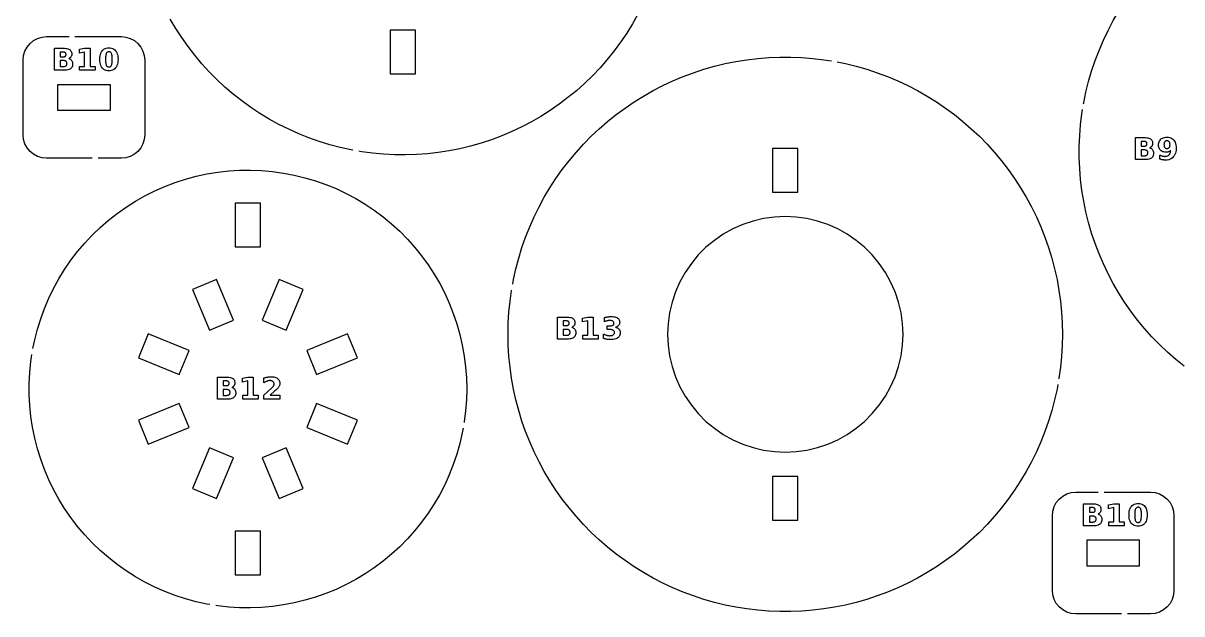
# Model space of a CAD drawing. Header units: millimetres. Extents: x 8 to 295, y 9 to 290.
# Drawn here: x 8.3 to 135.5, y 139.3 to 204.1 of the extents above; entities that cross this region are included whole.
import ezdxf

# ---------------------------------------------------------------- set-up
doc = ezdxf.new("R2010")
doc.units = ezdxf.units.MM
doc.layers.add('CUT', color=1, linetype='CONTINUOUS')
doc.layers.add('ENGRAVE', color=5, linetype='CONTINUOUS')

msp = doc.modelspace()

# ---------------------------------------------------------------- linework, layer by layer
at = {"layer": 'CUT', "color": 1}
for points in [[(124.7483, 195.3096), (124.762, 195.3934), (125.0046, 196.5739), (125.2948, 197.7435), (125.6322, 198.9004), (126.0162, 200.0428), (126.4462, 201.1686), (126.9215, 202.276), (127.4412, 203.3633), (128.0046, 204.4286), (128.6107, 205.4703), (129.2585, 206.4865), (129.9469, 207.4756), (130.6749, 208.436), (131.4412, 209.3661), (132.2445, 210.2644), (133.0836, 211.1294), (133.9571, 211.9597), (134.8635, 212.7539), (135.8013, 213.5108)], [(75.8219, 205.1339), (75.2309, 204.0855), (74.5973, 203.0622), (73.9222, 202.0658), (73.2068, 201.098), (72.4523, 200.1603), (71.6599, 199.2544), (70.831, 198.3818), (69.9669, 197.544), (69.0692, 196.7423), (68.1394, 195.9782), (67.1789, 195.2529), (66.1895, 194.5676), (65.1728, 193.9236), (64.1305, 193.3218), (63.0643, 192.7633), (61.9762, 192.2491), (60.8678, 191.7799), (59.7411, 191.3567), (58.598, 190.9801), (57.4404, 190.6507), (56.2702, 190.3692), (55.0895, 190.1359), (53.9002, 189.9513), (52.7043, 189.8156), (51.5039, 189.7292), (50.3009, 189.6922), (49.0974, 189.7045), (47.8954, 189.7663), (46.697, 189.8773), (45.5042, 190.0375), (45.1763, 190.0953)], [(44.5362, 190.2082), (44.3189, 190.2465), (43.1432, 190.5039), (41.9791, 190.8095), (40.8285, 191.1625), (39.6934, 191.5625), (38.5756, 192.0088), (37.4771, 192.5006), (36.3997, 193.0371), (35.3453, 193.6173), (34.3156, 194.2404), (33.3123, 194.9052), (32.3371, 195.6106), (31.3918, 196.3555), (30.4778, 197.1385), (29.5967, 197.9584), (28.7501, 198.8138), (27.9393, 199.7033), (27.1656, 200.6252), (26.4305, 201.5782), (25.7351, 202.5605), (25.0807, 203.5706), (24.4682, 204.6067)], [(15.909, 189.325), (10.8963, 189.325), (10.3976, 189.3741), (9.9145, 189.5207), (9.4692, 189.7587), (9.0789, 190.0789), (8.7587, 190.4692), (8.5207, 190.9145), (8.3741, 191.3976), (8.325, 191.8963), (8.325, 200.1037), (8.3741, 200.6024), (8.5207, 201.0855), (8.7587, 201.5308), (9.0789, 201.9211), (9.4692, 202.2413), (9.9145, 202.4793), (10.3976, 202.6259), (10.8963, 202.675), (13.3633, 202.675)], [(14.0133, 202.675), (19.1037, 202.675), (19.6024, 202.6259), (20.0855, 202.4793), (20.5308, 202.2413), (20.9211, 201.9211), (21.2413, 201.5308), (21.4793, 201.0855), (21.6259, 200.6024), (21.675, 200.1037), (21.675, 191.8963), (21.6259, 191.3976), (21.4793, 190.9145), (21.2413, 190.4692), (20.9211, 190.0789), (20.5308, 189.7587), (20.0855, 189.5207), (19.6024, 189.3741), (19.1037, 189.325), (16.559, 189.325)], [(62.0742, 175.508), (62.1652, 176.0116), (62.4278, 177.193), (62.7372, 178.363), (63.0928, 179.5198), (63.4941, 180.6615), (63.9405, 181.7864), (64.4313, 182.8926), (64.9657, 183.9784), (65.5428, 185.0422), (66.1617, 186.0821), (66.8215, 187.0967), (67.5211, 188.0841), (68.2594, 189.043), (69.0353, 189.9718), (69.8475, 190.869), (70.6946, 191.7332), (71.5755, 192.5631), (72.4887, 193.3573), (73.4327, 194.1145), (74.4061, 194.8336), (75.4073, 195.5134), (76.4348, 196.1529), (77.4868, 196.7511), (78.5618, 197.3069), (79.6581, 197.8196), (80.7739, 198.2883), (81.9074, 198.7122), (83.0568, 199.0908), (84.2205, 199.4233), (85.3964, 199.7093), (86.5827, 199.9484), (87.7777, 200.1401), (88.9793, 200.2841), (90.1857, 200.3803), (91.3949, 200.4284), (92.6051, 200.4284), (93.8143, 200.3803), (95.0207, 200.2841), (96.2223, 200.1401), (97.0621, 200.0054)], [(97.7018, 199.891), (98.6036, 199.7093), (99.7795, 199.4233), (100.9432, 199.0908), (102.0926, 198.7122), (103.2261, 198.2883), (104.3419, 197.8196), (105.4382, 197.3069), (106.5132, 196.7511), (107.5652, 196.1529), (108.5927, 195.5134), (109.5939, 194.8336), (110.5673, 194.1145), (111.5113, 193.3573), (112.4245, 192.5631), (113.3054, 191.7332), (114.1525, 190.869), (114.9647, 189.9718), (115.7406, 189.043), (116.4789, 188.0841), (117.1785, 187.0967), (117.8383, 186.0821), (118.4572, 185.0422), (119.0343, 183.9784), (119.5687, 182.8926), (120.0595, 181.7864), (120.5059, 180.6615), (120.9072, 179.5198), (121.2628, 178.363), (121.5722, 177.193), (121.8348, 176.0116), (122.0502, 174.8207), (122.2181, 173.6222), (122.3382, 172.418), (122.4103, 171.21), (122.4344, 170), (122.4103, 168.79), (122.3382, 167.582), (122.2181, 166.3778), (122.0502, 165.1793), (122.0404, 165.1255)], [(135.8013, 166.4892), (134.8635, 167.2461), (133.9571, 168.0403), (133.0836, 168.8706), (132.2445, 169.7356), (131.4412, 170.6339), (130.6749, 171.564), (129.9469, 172.5244), (129.2585, 173.5135), (128.6107, 174.5297), (128.0046, 175.5714), (127.4412, 176.6367), (126.9215, 177.724), (126.4462, 178.8314), (126.0162, 179.9572), (125.6322, 181.0996), (125.2948, 182.2565), (125.0046, 183.4261), (124.762, 184.6066), (124.5675, 185.7959), (124.4213, 186.9921), (124.3237, 188.1933), (124.2748, 189.3974), (124.2748, 190.6026), (124.3237, 191.8067), (124.4213, 193.0079), (124.5675, 194.2041), (124.6434, 194.6681)], [(9.3932, 168.4375), (9.587, 169.3881), (9.8873, 170.5577), (10.2459, 171.7107), (10.6621, 172.8442), (11.1347, 173.9554), (11.6625, 175.0414), (12.2442, 176.0996), (12.8784, 177.1271), (13.5633, 178.1216), (14.2974, 179.0803), (15.0787, 180.001), (15.9053, 180.8812), (16.7751, 181.7188), (17.6859, 182.5116), (18.6353, 183.2577), (19.6211, 183.9551), (20.6406, 184.6021), (21.6913, 185.1971), (22.7706, 185.7385), (23.8758, 186.225), (25.004, 186.6554), (26.1524, 187.0285), (27.3181, 187.3435), (28.4982, 187.5995), (29.6896, 187.7959), (30.8894, 187.9321), (32.0945, 188.008), (33.3019, 188.0231), (34.5085, 187.9776), (35.7114, 187.8715), (36.9074, 187.7052), (38.0935, 187.4789), (39.2667, 187.1933), (40.4241, 186.8492), (41.5628, 186.4473), (42.6798, 185.9887), (43.7724, 185.4746), (44.8378, 184.9062), (45.8733, 184.285), (46.8762, 183.6126), (47.8441, 182.8906), (48.7745, 182.1209), (49.665, 181.3054), (50.5135, 180.4463), (51.3177, 179.5455), (52.0756, 178.6055), (52.7854, 177.6286), (53.4452, 176.6173), (54.0533, 175.5741), (54.6082, 174.5017), (55.1086, 173.4028), (55.5531, 172.2801), (55.9406, 171.1364), (56.2702, 169.9748), (56.541, 168.798), (56.7524, 167.6092), (56.9037, 166.4112), (56.9947, 165.2071), (57.025, 164), (56.9947, 162.7929), (56.9037, 161.5888), (56.7524, 160.3908), (56.7419, 160.3318)], [(121.9248, 164.4859), (121.8348, 163.9884), (121.5722, 162.807), (121.2628, 161.637), (120.9072, 160.4802), (120.5059, 159.3385), (120.0595, 158.2136), (119.5687, 157.1074), (119.0343, 156.0216), (118.4572, 154.9578), (117.8383, 153.9179), (117.1785, 152.9033), (116.4789, 151.9159), (115.7406, 150.957), (114.9647, 150.0282), (114.1525, 149.131), (113.3054, 148.2668), (112.4245, 147.4369), (111.5113, 146.6427), (110.5673, 145.8855), (109.5939, 145.1664), (108.5927, 144.4866), (107.5652, 143.8471), (106.5132, 143.2489), (105.4382, 142.6931), (104.3419, 142.1804), (103.2261, 141.7117), (102.0926, 141.2878), (100.9432, 140.9092), (99.7795, 140.5767), (98.6036, 140.2907), (97.4173, 140.0516), (96.2223, 139.8599), (95.0207, 139.7159), (93.8143, 139.6197), (92.6051, 139.5716), (91.3949, 139.5716), (90.1857, 139.6197), (88.9793, 139.7159), (87.7777, 139.8599), (86.5827, 140.0516), (85.3964, 140.2907), (84.2205, 140.5767), (83.0568, 140.9092), (81.9074, 141.2878), (80.7739, 141.7117), (79.6581, 142.1804), (78.5618, 142.6931), (77.4868, 143.2489), (76.4348, 143.8471), (75.4073, 144.4866), (74.4061, 145.1664), (73.4327, 145.8855), (72.4887, 146.6427), (71.5755, 147.4369), (70.6946, 148.2668), (69.8475, 149.131), (69.0353, 150.0282), (68.2594, 150.957), (67.5211, 151.9159), (66.8215, 152.9033), (66.1617, 153.9179), (65.5428, 154.9578), (64.9657, 156.0216), (64.4313, 157.1074), (63.9405, 158.2136), (63.4941, 159.3385), (63.0928, 160.4802), (62.7372, 161.637), (62.4278, 162.807), (62.1652, 163.9884), (61.9498, 165.1793), (61.7819, 166.3778), (61.6618, 167.582), (61.5897, 168.79), (61.5656, 170), (61.5897, 171.21), (61.6618, 172.418), (61.7819, 173.6222), (61.9498, 174.8207), (61.9585, 174.8684)], [(28.8238, 140.3468), (28.4982, 140.4005), (27.3181, 140.6565), (26.1524, 140.9715), (25.004, 141.3446), (23.8758, 141.775), (22.7706, 142.2615), (21.6913, 142.8029), (20.6406, 143.3979), (19.6211, 144.0449), (18.6353, 144.7423), (17.6859, 145.4884), (16.7751, 146.2812), (15.9053, 147.1188), (15.0787, 147.999), (14.2974, 148.9197), (13.5633, 149.8784), (12.8784, 150.8729), (12.2442, 151.9004), (11.6625, 152.9586), (11.1347, 154.0446), (10.6621, 155.1558), (10.2459, 156.2893), (9.8873, 157.4423), (9.587, 158.6119), (9.3458, 159.7951), (9.1644, 160.9889), (9.0432, 162.1903), (8.9826, 163.3962), (8.9826, 164.6038), (9.0432, 165.8097), (9.1644, 167.0111), (9.2838, 167.797)], [(56.6281, 159.6918), (56.541, 159.202), (56.2702, 158.0252), (55.9406, 156.8636), (55.5531, 155.7199), (55.1086, 154.5972), (54.6082, 153.4983), (54.0533, 152.4259), (53.4452, 151.3827), (52.7854, 150.3714), (52.0756, 149.3945), (51.3177, 148.4545), (50.5135, 147.5537), (49.665, 146.6946), (48.7745, 145.8791), (47.8441, 145.1094), (46.8762, 144.3874), (45.8733, 143.715), (44.8378, 143.0938), (43.7724, 142.5254), (42.6798, 142.0113), (41.5628, 141.5527), (40.4241, 141.1508), (39.2667, 140.8067), (38.0935, 140.5211), (36.9074, 140.2948), (35.7114, 140.1285), (34.5085, 140.0224), (33.3019, 139.9769), (32.0945, 139.992), (30.8894, 140.0679), (29.6896, 140.2041), (29.4652, 140.2411)], [(128.909, 139.325), (123.8963, 139.325), (123.3976, 139.3741), (122.9145, 139.5207), (122.4692, 139.7587), (122.0789, 140.0789), (121.7587, 140.4692), (121.5207, 140.9145), (121.3741, 141.3976), (121.325, 141.8963), (121.325, 150.1037), (121.3741, 150.6024), (121.5207, 151.0855), (121.7587, 151.5308), (122.0789, 151.9211), (122.4692, 152.2413), (122.9145, 152.4793), (123.3976, 152.6259), (123.8963, 152.675), (126.3633, 152.675)], [(127.0133, 152.675), (132.1037, 152.675), (132.6024, 152.6259), (133.0855, 152.4793), (133.5308, 152.2413), (133.9211, 151.9211), (134.2413, 151.5308), (134.4793, 151.0855), (134.6259, 150.6024), (134.675, 150.1037), (134.675, 141.8963), (134.6259, 141.3976), (134.4793, 140.9145), (134.2413, 140.4692), (133.9211, 140.0789), (133.5308, 139.7587), (133.0855, 139.5207), (132.6024, 139.3741), (132.1037, 139.325), (129.559, 139.325)]]:
    msp.add_lwpolyline(points, dxfattribs=at)
for points in [[(48.605, 202.9286), (48.605, 199.0357), (48.605, 198.605), (51.395, 198.605), (51.395, 199.0714), (51.395, 202.9643), (51.395, 203.395), (48.605, 203.395), (48.605, 202.9286)], [(17.895, 194.605), (17.895, 197.395), (12.105, 197.395), (12.105, 194.605), (17.895, 194.605)], [(90.605, 188.2143), (90.605, 186.1786), (90.605, 185.605), (93.395, 185.605), (93.395, 186.2143), (93.395, 188.3571), (93.395, 189.8214), (93.395, 190.395), (90.605, 190.395), (90.605, 189.7857), (90.605, 188.2143)], [(34.395, 184.395), (31.605, 184.395), (31.605, 184.1786), (31.605, 180.6429), (31.605, 179.7857), (31.605, 179.605), (34.395, 179.605), (34.395, 179.8214), (34.395, 180.7857), (34.395, 184.2143), (34.395, 184.395)], [(104.7048, 172.3749), (104.4315, 173.5371), (104.0521, 174.669), (103.5699, 175.7611), (102.989, 176.8041), (102.3143, 177.789), (101.5516, 178.7075), (100.7075, 179.5516), (99.789, 180.3143), (98.8041, 180.989), (97.7611, 181.5699), (96.669, 182.0521), (95.5371, 182.4315), (94.3749, 182.7048), (93.1926, 182.8698), (92, 182.9249), (90.8074, 182.8698), (89.6251, 182.7048), (88.4629, 182.4315), (87.331, 182.0521), (86.2389, 181.5699), (85.1959, 180.989), (84.211, 180.3143), (83.2925, 179.5516), (82.4484, 178.7075), (81.6857, 177.789), (81.011, 176.8041), (80.4301, 175.7611), (79.9479, 174.669), (79.5685, 173.5371), (79.2952, 172.3749), (79.1302, 171.1926), (79.0751, 170), (79.1302, 168.8074), (79.2952, 167.6251), (79.5685, 166.4629), (79.9479, 165.331), (80.4301, 164.2389), (81.011, 163.1959), (81.6857, 162.211), (82.4484, 161.2925), (83.2925, 160.4484), (84.211, 159.6857), (85.1959, 159.011), (86.2389, 158.4301), (87.331, 157.9479), (88.4629, 157.5685), (89.6251, 157.2952), (90.8074, 157.1302), (92, 157.0751), (93.1926, 157.1302), (94.3749, 157.2952), (95.5371, 157.5685), (96.669, 157.9479), (97.7611, 158.4301), (98.8041, 159.011), (99.789, 159.6857), (100.7075, 160.4484), (101.5516, 161.2925), (102.3143, 162.211), (102.989, 163.1959), (103.5699, 164.2389), (104.0521, 165.331), (104.4315, 166.4629), (104.7048, 167.6251), (104.8698, 168.8074), (104.9249, 170), (104.8698, 171.1926), (104.7048, 172.3749)], [(29.5617, 176.0245), (26.9286, 174.9339), (28.7846, 170.4531), (31.4177, 171.5437), (29.5617, 176.0245)], [(39.0714, 174.9339), (36.4383, 176.0245), (34.5823, 171.5437), (37.2154, 170.4531), (39.0714, 174.9339)], [(22.0661, 170.0714), (20.9755, 167.4383), (25.4563, 165.5823), (26.5469, 168.2154), (22.0661, 170.0714)], [(43.9339, 170.0714), (39.4531, 168.2154), (40.5437, 165.5823), (45.0245, 167.4383), (43.9339, 170.0714)], [(26.5469, 159.7846), (25.4563, 162.4177), (20.9755, 160.5617), (22.0661, 157.9286), (26.5469, 159.7846)], [(45.0245, 160.5617), (40.5437, 162.4177), (39.4531, 159.7846), (43.9339, 157.9286), (45.0245, 160.5617)], [(28.7846, 157.5469), (26.9286, 153.0661), (29.5617, 151.9755), (31.4177, 156.4563), (28.7846, 157.5469)], [(37.2154, 157.5469), (34.5823, 156.4563), (36.4383, 151.9755), (39.0714, 153.0661), (37.2154, 157.5469)], [(90.605, 153.7857), (90.605, 150.1786), (90.605, 149.605), (93.395, 149.605), (93.395, 150.2143), (93.395, 153.8214), (93.395, 154.395), (90.605, 154.395), (90.605, 153.7857)], [(34.395, 148.395), (31.605, 148.395), (31.605, 147.2143), (31.605, 143.7857), (31.605, 143.605), (34.395, 143.605), (34.395, 143.8214), (34.395, 147.3571), (34.395, 148.395)], [(130.895, 144.605), (130.895, 147.395), (125.105, 147.395), (125.105, 144.605), (130.895, 144.605)]]:
    msp.add_lwpolyline(points, close=True, dxfattribs=at)
at = {"layer": 'ENGRAVE', "color": 5}
for points in [[(13.5637, 200.1532), (13.6082, 200.1089), (13.6476, 200.059), (13.6814, 200.0044), (13.7091, 199.9458), (13.7306, 199.8832), (13.746, 199.8167), (13.7552, 199.7461), (13.7583, 199.6716), (13.7517, 199.5594), (13.7319, 199.4571), (13.6989, 199.3648), (13.6527, 199.2824), (13.5933, 199.21), (13.5207, 199.1475), (13.4346, 199.0948), (13.3348, 199.0517), (13.2212, 199.0181), (13.0939, 198.9942), (12.9528, 198.9798), (12.798, 198.975), (11.758, 198.975), (11.758, 201.405), (12.6987, 201.405), (12.8597, 201.4008), (13.0052, 201.388), (13.1351, 201.3668), (13.2496, 201.337), (13.3485, 201.2988), (13.432, 201.252), (13.5013, 201.1959), (13.5581, 201.1296), (13.6023, 201.053), (13.6338, 200.9663), (13.6527, 200.8693), (13.659, 200.7621), (13.6567, 200.7044), (13.6498, 200.6497), (13.6383, 200.5979), (13.6221, 200.5491), (13.6014, 200.5032), (13.576, 200.4602), (13.5463, 200.4205), (13.5124, 200.3843), (13.4743, 200.3517), (13.4321, 200.3227), (13.3857, 200.2973), (13.3351, 200.2755), (13.3999, 200.2532), (13.4595, 200.2254), (13.5142, 200.192), (13.5637, 200.1532)], [(15.07, 200.9786), (14.502, 200.8614), (14.502, 201.2878), (15.0668, 201.405), (15.6625, 201.405), (15.6625, 199.4079), (16.2159, 199.4079), (16.2159, 198.975), (14.5166, 198.975), (14.5166, 199.4079), (15.07, 199.4079), (15.07, 200.9786)], [(18.7096, 199.8157), (18.6734, 199.6527), (18.6228, 199.5051), (18.5577, 199.3727), (18.4781, 199.2558), (18.3852, 199.1556), (18.2802, 199.0736), (18.1632, 199.0098), (18.0339, 198.9642), (17.8926, 198.9369), (17.7392, 198.9278), (17.5852, 198.9369), (17.4435, 198.9642), (17.3139, 199.0098), (17.1966, 199.0736), (17.0915, 199.1556), (16.9986, 199.2558), (16.919, 199.3727), (16.8539, 199.5051), (16.8033, 199.6527), (16.7671, 199.8157), (16.7454, 199.9939), (16.7382, 200.1876), (16.7454, 200.3817), (16.7671, 200.5604), (16.8033, 200.7237), (16.8539, 200.8715), (16.919, 201.004), (16.9986, 201.121), (17.0915, 201.2212), (17.1966, 201.3032), (17.3139, 201.367), (17.4435, 201.4125), (17.5852, 201.4398), (17.7392, 201.449), (17.8926, 201.4398), (18.0339, 201.4125), (18.1632, 201.367), (18.2802, 201.3032), (18.3852, 201.2212), (18.4781, 201.121), (18.5577, 201.004), (18.6228, 200.8715), (18.6734, 200.7237), (18.7096, 200.5604), (18.7313, 200.3817), (18.7385, 200.1876), (18.7313, 199.9939), (18.7096, 199.8157)], [(18.1024, 200.4663), (18.0905, 200.5808), (18.0739, 200.6804), (18.0525, 200.7649), (18.0264, 200.8345), (17.9947, 200.8915), (17.9565, 200.9381), (17.9119, 200.9743), (17.8608, 201.0002), (17.8032, 201.0157), (17.7392, 201.0209), (17.6751, 201.0157), (17.6175, 201.0002), (17.5662, 200.9743), (17.5214, 200.9381), (17.483, 200.8915), (17.4511, 200.8345), (17.4247, 200.7649), (17.4032, 200.6804), (17.3864, 200.5808), (17.3744, 200.4663), (17.3672, 200.3369), (17.3648, 200.1924), (17.3672, 200.0465), (17.3744, 199.9156), (17.3864, 199.7998), (17.4032, 199.6991), (17.4247, 199.6135), (17.4511, 199.543), (17.483, 199.4853), (17.5214, 199.4381), (17.5662, 199.4014), (17.6175, 199.3752), (17.6751, 199.3595), (17.7392, 199.3542), (17.8027, 199.3595), (17.86, 199.3752), (17.9109, 199.4014), (17.9555, 199.4381), (17.9937, 199.4853), (18.0256, 199.543), (18.052, 199.6135), (18.0735, 199.6991), (18.0903, 199.7998), (18.1023, 199.9156), (18.1095, 200.0465), (18.1119, 200.1924), (18.1095, 200.3369), (18.1024, 200.4663)], [(12.8615, 200.4805), (12.8969, 200.4932), (12.9284, 200.5095), (12.9559, 200.5294), (12.9793, 200.5528), (12.9984, 200.5796), (13.0133, 200.6099), (13.0239, 200.6437), (13.0303, 200.6808), (13.0324, 200.7214), (13.0303, 200.7615), (13.0239, 200.7984), (13.0133, 200.8319), (12.9984, 200.8621), (12.9793, 200.889), (12.9559, 200.9127), (12.9284, 200.9328), (12.8969, 200.9493), (12.8615, 200.9621), (12.8221, 200.9713), (12.7787, 200.9767), (12.7313, 200.9786), (12.3846, 200.9786), (12.3846, 200.4643), (12.7313, 200.4643), (12.7787, 200.4661), (12.8221, 200.4715), (12.8615, 200.4805)], [(12.9626, 199.4369), (13.0021, 199.4568), (13.0365, 199.4812), (13.0656, 199.51), (13.0894, 199.5434), (13.1079, 199.5813), (13.1211, 199.6237), (13.129, 199.6706), (13.1317, 199.7221), (13.1291, 199.7725), (13.1212, 199.8186), (13.1081, 199.8602), (13.0897, 199.8975), (13.0661, 199.9304), (13.0373, 199.9589), (13.0031, 199.983), (12.9637, 200.0027), (12.9189, 200.0181), (12.8687, 200.0291), (12.8133, 200.0356), (12.7524, 200.0378), (12.3846, 200.0378), (12.3846, 199.4014), (12.7524, 199.4014), (12.8128, 199.4036), (12.8679, 199.4103), (12.9178, 199.4214), (12.9626, 199.4369)], [(132.1903, 190.3875), (132.2399, 190.3486), (132.2844, 190.3043), (132.3238, 190.2544), (132.3576, 190.1998), (132.3853, 190.1412), (132.4068, 190.0786), (132.4222, 190.0121), (132.4314, 189.9415), (132.4345, 189.867), (132.4279, 189.7548), (132.4081, 189.6525), (132.3751, 189.5602), (132.3289, 189.4778), (132.2695, 189.4054), (132.1968, 189.3429), (132.1108, 189.2902), (132.0109, 189.2471), (131.8974, 189.2135), (131.7701, 189.1896), (131.629, 189.1752), (131.4742, 189.1704), (130.4342, 189.1704), (130.4342, 191.6004), (131.3749, 191.6004), (131.5359, 191.5962), (131.6813, 191.5834), (131.8113, 191.5622), (131.9258, 191.5324), (132.0247, 191.4942), (132.1081, 191.4474), (132.1775, 191.3913), (132.2343, 191.325), (132.2784, 191.2485), (132.31, 191.1617), (132.3289, 191.0647), (132.3352, 190.9575), (132.3329, 190.8999), (132.326, 190.8451), (132.3144, 190.7933), (132.2983, 190.7445), (132.2775, 190.6986), (132.2522, 190.6556), (132.2224, 190.6159), (132.1885, 190.5797), (132.1505, 190.5472), (132.1082, 190.5182), (132.0618, 190.4927), (132.0113, 190.4709), (132.076, 190.4486), (132.1357, 190.4208), (132.1903, 190.3875)], [(131.4982, 190.6669), (131.5377, 190.6759), (131.5731, 190.6886), (131.6046, 190.7049), (131.6321, 190.7248), (131.6554, 190.7482), (131.6746, 190.775), (131.6894, 190.8053), (131.7001, 190.8391), (131.7064, 190.8762), (131.7086, 190.9168), (131.7064, 190.957), (131.7001, 190.9938), (131.6894, 191.0273), (131.6746, 191.0575), (131.6554, 191.0845), (131.6321, 191.1081), (131.6046, 191.1282), (131.5731, 191.1447), (131.5377, 191.1575), (131.4982, 191.1667), (131.4548, 191.1722), (131.4075, 191.174), (131.0608, 191.174), (131.0608, 190.6597), (131.4075, 190.6597), (131.4548, 190.6615), (131.4982, 190.6669)], [(133.1854, 189.651), (133.2342, 189.6306), (133.2823, 189.6121), (133.3297, 189.5956), (133.3764, 189.581), (133.4223, 189.5684), (133.4678, 189.5577), (133.5131, 189.5489), (133.5582, 189.5421), (133.6031, 189.5373), (133.6479, 189.5343), (133.6925, 189.5334), (133.7824, 189.5377), (133.8654, 189.5506), (133.9415, 189.5722), (134.0108, 189.6025), (134.0732, 189.6413), (134.1287, 189.6888), (134.1772, 189.7448), (134.2186, 189.8092), (134.2528, 189.8819), (134.2799, 189.963), (134.2998, 190.0524), (134.3126, 190.1502), (134.2753, 190.1242), (134.2372, 190.1005), (134.1983, 190.079), (134.1585, 190.0598), (134.118, 190.0429), (134.0766, 190.0282), (134.0342, 190.0157), (133.9907, 190.0056), (133.946, 189.9976), (133.9001, 189.992), (133.853, 189.9886), (133.8048, 189.9875), (133.6845, 189.9935), (133.5723, 190.0116), (133.4681, 190.0418), (133.3718, 190.084), (133.2836, 190.1384), (133.2034, 190.2048), (133.1335, 190.281), (133.0763, 190.3649), (133.0319, 190.4564), (133.0001, 190.5556), (132.9811, 190.6624), (132.9747, 190.7769), (132.9818, 190.9033), (133.003, 191.021), (133.0384, 191.13), (133.0879, 191.2304), (133.1516, 191.3221), (133.2294, 191.4051), (133.3192, 191.4772), (133.4185, 191.5362), (133.5275, 191.5821), (133.6461, 191.6149), (133.7743, 191.6346), (133.9122, 191.6411), (134.0647, 191.6322), (134.2052, 191.6055), (134.3338, 191.561), (134.4504, 191.4986), (134.5551, 191.4184), (134.6479, 191.3205), (134.7275, 191.2062), (134.7926, 191.0772), (134.8432, 190.9335), (134.8794, 190.775), (134.9011, 190.6018), (134.9083, 190.4139), (134.8999, 190.2203), (134.8745, 190.0411), (134.8322, 189.8762), (134.773, 189.7256), (134.6969, 189.5894), (134.6039, 189.4674), (134.4962, 189.3623), (134.3759, 189.2762), (134.243, 189.2093), (134.0976, 189.1615), (133.9396, 189.1328), (133.769, 189.1232), (133.7124, 189.1239), (133.6567, 189.126), (133.6017, 189.1295), (133.5476, 189.1344), (133.4943, 189.1407), (133.4418, 189.1484), (133.3899, 189.1575), (133.3384, 189.1681), (133.2872, 189.18), (133.2364, 189.1933), (133.1859, 189.208), (133.1358, 189.2241), (133.1358, 189.6733), (133.1854, 189.651)], [(134.0095, 190.4062), (134.053, 190.421), (134.092, 190.4418), (134.1264, 190.4684), (134.1564, 190.501), (134.1817, 190.5395), (134.2025, 190.5839), (134.2186, 190.6342), (134.2301, 190.6905), (134.2371, 190.7527), (134.2394, 190.8208), (134.2371, 190.8884), (134.2301, 190.9503), (134.2186, 191.0063), (134.2025, 191.0566), (134.1817, 191.1011), (134.1564, 191.1398), (134.1264, 191.1726), (134.092, 191.1995), (134.053, 191.2204), (134.0095, 191.2353), (133.9615, 191.2443), (133.909, 191.2472), (133.8564, 191.2443), (133.8084, 191.2353), (133.7649, 191.2204), (133.7259, 191.1995), (133.6915, 191.1726), (133.6616, 191.1398), (133.6362, 191.1011), (133.6154, 191.0566), (133.5993, 191.0063), (133.5878, 190.9503), (133.5809, 190.8884), (133.5786, 190.8208), (133.5809, 190.7527), (133.5878, 190.6905), (133.5993, 190.6342), (133.6154, 190.5839), (133.6362, 190.5395), (133.6616, 190.501), (133.6915, 190.4684), (133.7259, 190.4418), (133.7649, 190.421), (133.8084, 190.4062), (133.8564, 190.3973), (133.909, 190.3944), (133.9615, 190.3973), (134.0095, 190.4062)], [(131.594, 189.6168), (131.6388, 189.6323), (131.6783, 189.6522), (131.7126, 189.6766), (131.7417, 189.7054), (131.7655, 189.7388), (131.784, 189.7767), (131.7973, 189.8191), (131.8052, 189.866), (131.8078, 189.9175), (131.8052, 189.9679), (131.7974, 190.014), (131.7842, 190.0556), (131.7659, 190.0929), (131.7423, 190.1258), (131.7134, 190.1543), (131.6793, 190.1784), (131.6398, 190.1982), (131.595, 190.2135), (131.5449, 190.2245), (131.4894, 190.231), (131.4286, 190.2332), (131.0608, 190.2332), (131.0608, 189.5968), (131.4286, 189.5968), (131.489, 189.5991), (131.5441, 189.6057), (131.594, 189.6168)], [(68.8045, 170.6498), (68.849, 170.6055), (68.8884, 170.5556), (68.9222, 170.501), (68.9499, 170.4424), (68.9714, 170.3798), (68.9868, 170.3133), (68.996, 170.2427), (68.9991, 170.1682), (68.9925, 170.056), (68.9727, 169.9538), (68.9397, 169.8614), (68.8935, 169.7791), (68.8341, 169.7066), (68.7615, 169.6442), (68.6754, 169.5914), (68.5756, 169.5483), (68.462, 169.5148), (68.3347, 169.4908), (68.1936, 169.4764), (68.0388, 169.4716), (66.9988, 169.4716), (66.9988, 171.9016), (67.9395, 171.9016), (68.1005, 171.8974), (68.246, 171.8846), (68.3759, 171.8634), (68.4904, 171.8336), (68.5893, 171.7954), (68.6728, 171.7486), (68.7421, 171.6925), (68.7989, 171.6262), (68.8431, 171.5497), (68.8746, 171.4629), (68.8935, 171.3659), (68.8998, 171.2587), (68.8975, 171.2011), (68.8906, 171.1463), (68.8791, 171.0946), (68.8629, 171.0457), (68.8422, 170.9998), (68.8168, 170.9568), (68.7871, 170.9171), (68.7532, 170.881), (68.7151, 170.8484), (68.6729, 170.8194), (68.6265, 170.7939), (68.5759, 170.7721), (68.6407, 170.7498), (68.7003, 170.722), (68.755, 170.6887), (68.8045, 170.6498)], [(70.3108, 171.4752), (69.7428, 171.358), (69.7428, 171.7845), (70.3076, 171.9016), (70.9033, 171.9016), (70.9033, 169.9046), (71.4567, 169.9046), (71.4567, 169.4716), (69.7574, 169.4716), (69.7574, 169.9046), (70.3108, 169.9046), (70.3108, 171.4752)], [(73.4509, 170.7581), (73.5229, 170.7291), (73.5885, 170.695), (73.6475, 170.6556), (73.6999, 170.6111), (73.7458, 170.5613), (73.7848, 170.5066), (73.8167, 170.4471), (73.8416, 170.3829), (73.8593, 170.3139), (73.87, 170.2402), (73.8735, 170.1617), (73.8658, 170.0461), (73.8428, 169.9401), (73.8043, 169.8437), (73.7505, 169.757), (73.6814, 169.6799), (73.5968, 169.6124), (73.4975, 169.555), (73.3842, 169.508), (73.2567, 169.4714), (73.1151, 169.4453), (72.9593, 169.4296), (72.7895, 169.4244), (72.7271, 169.4253), (72.6647, 169.4278), (72.6022, 169.432), (72.5396, 169.4378), (72.477, 169.4453), (72.4144, 169.4545), (72.3518, 169.4654), (72.2895, 169.478), (72.2274, 169.4922), (72.1655, 169.5081), (72.1039, 169.5256), (72.0425, 169.5449), (72.0425, 170.0283), (72.101, 170.0002), (72.1594, 169.9745), (72.2176, 169.9512), (72.2758, 169.9302), (72.3337, 169.9117), (72.3916, 169.8956), (72.4492, 169.8819), (72.5065, 169.8708), (72.5635, 169.862), (72.6202, 169.8558), (72.6765, 169.8521), (72.7326, 169.8509), (72.8123, 169.8533), (72.8857, 169.8604), (72.9525, 169.8724), (73.0129, 169.8892), (73.0668, 169.9108), (73.1142, 169.9371), (73.1548, 169.968), (73.1879, 170.0029), (73.2137, 170.0421), (73.2322, 170.0854), (73.2432, 170.1329), (73.2469, 170.1845), (73.2431, 170.2376), (73.2318, 170.2862), (73.2129, 170.3304), (73.1865, 170.3701), (73.1525, 170.4053), (73.111, 170.436), (73.0621, 170.4621), (73.006, 170.4835), (72.9427, 170.5001), (72.8723, 170.5119), (72.7946, 170.5191), (72.7098, 170.5214), (72.4591, 170.5214), (72.4591, 170.9251), (72.7228, 170.9251), (72.7981, 170.9271), (72.8668, 170.9333), (72.9287, 170.9436), (72.9839, 170.958), (73.0325, 170.9765), (73.0744, 170.9991), (73.1097, 171.026), (73.1386, 171.0571), (73.161, 171.0925), (73.1771, 171.1322), (73.1867, 171.1762), (73.1899, 171.2246), (73.1868, 171.2695), (73.1774, 171.3108), (73.1618, 171.3487), (73.14, 171.383), (73.1119, 171.4138), (73.0776, 171.441), (73.0376, 171.4644), (72.9924, 171.4835), (72.9421, 171.4984), (72.8866, 171.509), (72.826, 171.5154), (72.7602, 171.5175), (72.7097, 171.5166), (72.659, 171.5137), (72.6081, 171.509), (72.557, 171.5023), (72.5057, 171.4938), (72.4542, 171.4833), (72.4028, 171.471), (72.3513, 171.4569), (72.3, 171.441), (72.2488, 171.4233), (72.1977, 171.4038), (72.1466, 171.3824), (72.1466, 171.8414), (72.2084, 171.8581), (72.27, 171.8732), (72.3314, 171.887), (72.3926, 171.8993), (72.4536, 171.9101), (72.5145, 171.9195), (72.5751, 171.9275), (72.6353, 171.934), (72.6951, 171.9391), (72.7546, 171.9427), (72.8138, 171.9449), (72.8725, 171.9456), (73.0238, 171.9413), (73.1618, 171.9283), (73.2866, 171.9067), (73.3981, 171.8765), (73.4963, 171.8376), (73.5814, 171.7901), (73.6532, 171.734), (73.712, 171.6691), (73.7578, 171.5954), (73.7904, 171.5131), (73.81, 171.422), (73.8166, 171.3222), (73.8134, 171.2533), (73.8041, 171.1887), (73.7885, 171.1283), (73.7666, 171.0723), (73.7386, 171.0205), (73.7042, 170.9731), (73.6638, 170.93), (73.6174, 170.8914), (73.5651, 170.8573), (73.5068, 170.8277), (73.4425, 170.8025), (73.3722, 170.7818), (73.4509, 170.7581)], [(68.1023, 170.9772), (68.1377, 170.9898), (68.1692, 171.0061), (68.1967, 171.026), (68.2201, 171.0494), (68.2392, 171.0763), (68.2541, 171.1066), (68.2647, 171.1403), (68.2711, 171.1774), (68.2732, 171.218), (68.2711, 171.2582), (68.2647, 171.295), (68.2541, 171.3285), (68.2392, 171.3587), (68.2201, 171.3857), (68.1967, 171.4093), (68.1692, 171.4294), (68.1377, 171.4459), (68.1023, 171.4587), (68.0629, 171.4679), (68.0195, 171.4734), (67.9721, 171.4752), (67.6254, 171.4752), (67.6254, 170.9609), (67.9721, 170.9609), (68.0195, 170.9627), (68.0629, 170.9681), (68.1023, 170.9772)], [(68.2034, 169.9335), (68.2429, 169.9534), (68.2773, 169.9778), (68.3064, 170.0067), (68.3302, 170.04), (68.3487, 170.0779), (68.3619, 170.1203), (68.3698, 170.1672), (68.3725, 170.2187), (68.3699, 170.2691), (68.362, 170.3152), (68.3489, 170.3568), (68.3305, 170.3941), (68.3069, 170.427), (68.2781, 170.4555), (68.2439, 170.4796), (68.2045, 170.4994), (68.1597, 170.5147), (68.1095, 170.5257), (68.0541, 170.5323), (67.9932, 170.5345), (67.6254, 170.5345), (67.6254, 169.8981), (67.9932, 169.8981), (68.0536, 169.9003), (68.1087, 169.9069), (68.1586, 169.918), (68.2034, 169.9335)], [(31.4217, 164.0941), (31.4713, 164.0553), (31.5158, 164.011), (31.5552, 163.9611), (31.589, 163.9065), (31.6167, 163.8479), (31.6382, 163.7853), (31.6536, 163.7188), (31.6628, 163.6482), (31.6659, 163.5737), (31.6593, 163.4615), (31.6395, 163.3592), (31.6065, 163.2669), (31.5603, 163.1845), (31.5008, 163.1121), (31.4282, 163.0496), (31.3422, 162.9969), (31.2423, 162.9538), (31.1288, 162.9202), (31.0014, 162.8963), (30.8604, 162.8819), (30.7056, 162.8771), (29.6655, 162.8771), (29.6655, 165.3071), (30.6063, 165.3071), (30.7673, 165.3029), (30.9127, 165.2901), (31.0427, 165.2689), (31.1571, 165.2391), (31.2561, 165.2009), (31.3395, 165.1541), (31.4089, 165.098), (31.4657, 165.0317), (31.5098, 164.9551), (31.5414, 164.8684), (31.5603, 164.7714), (31.5666, 164.6642), (31.5643, 164.6065), (31.5574, 164.5518), (31.5458, 164.5), (31.5297, 164.4512), (31.5089, 164.4053), (31.4836, 164.3623), (31.4538, 164.3226), (31.4199, 164.2864), (31.3818, 164.2539), (31.3396, 164.2249), (31.2932, 164.1994), (31.2427, 164.1776), (31.3074, 164.1553), (31.3671, 164.1275), (31.4217, 164.0941)], [(30.7296, 164.3736), (30.7691, 164.3826), (30.8045, 164.3953), (30.836, 164.4116), (30.8635, 164.4315), (30.8868, 164.4549), (30.906, 164.4817), (30.9208, 164.512), (30.9315, 164.5458), (30.9378, 164.5829), (30.94, 164.6235), (30.9378, 164.6636), (30.9315, 164.7005), (30.9208, 164.734), (30.906, 164.7642), (30.8868, 164.7911), (30.8635, 164.8148), (30.836, 164.8349), (30.8045, 164.8514), (30.7691, 164.8642), (30.7296, 164.8734), (30.6862, 164.8789), (30.6388, 164.8807), (30.2922, 164.8807), (30.2922, 164.3664), (30.6388, 164.3664), (30.6862, 164.3682), (30.7296, 164.3736)], [(32.9776, 164.8807), (32.4095, 164.7635), (32.4095, 165.1899), (32.9743, 165.3071), (33.57, 165.3071), (33.57, 163.31), (34.1234, 163.31), (34.1234, 162.8771), (32.4242, 162.8771), (32.4242, 163.31), (32.9776, 163.31), (32.9776, 164.8807)], [(36.5159, 162.8771), (34.7499, 162.8771), (34.7499, 163.3377), (35.637, 164.1206), (35.6748, 164.1563), (35.7093, 164.1917), (35.7403, 164.2268), (35.7679, 164.2617), (35.792, 164.2962), (35.8127, 164.3306), (35.8301, 164.365), (35.8444, 164.3998), (35.8555, 164.4351), (35.8634, 164.4709), (35.8681, 164.5071), (35.8697, 164.5438), (35.8665, 164.5989), (35.857, 164.6503), (35.841, 164.698), (35.8187, 164.742), (35.79, 164.7823), (35.755, 164.8188), (35.7146, 164.8507), (35.6701, 164.8767), (35.6213, 164.897), (35.5683, 164.9114), (35.5112, 164.9201), (35.4498, 164.923), (35.4002, 164.9213), (35.3491, 164.916), (35.2964, 164.9073), (35.2422, 164.8952), (35.1864, 164.8795), (35.1291, 164.8603), (35.0704, 164.8378), (35.0103, 164.8118), (34.9489, 164.7824), (34.8861, 164.7497), (34.8219, 164.7135), (34.7564, 164.674), (34.7564, 165.2078), (34.8268, 165.2302), (34.8969, 165.2508), (34.9668, 165.2695), (35.0364, 165.2863), (35.1057, 165.3013), (35.1747, 165.3144), (35.2434, 165.3256), (35.3116, 165.3348), (35.3794, 165.3419), (35.4467, 165.347), (35.5136, 165.35), (35.58, 165.3511), (35.72, 165.3457), (35.8492, 165.3297), (35.9676, 165.303), (36.0751, 165.2657), (36.1719, 165.2177), (36.2579, 165.159), (36.3317, 165.0908), (36.3922, 165.0141), (36.4392, 164.9291), (36.4727, 164.8357), (36.4929, 164.7338), (36.4996, 164.6235), (36.4967, 164.5581), (36.4882, 164.4941), (36.474, 164.4317), (36.454, 164.3707), (36.4284, 164.3112), (36.397, 164.2532), (36.3566, 164.1928), (36.3036, 164.1258), (36.238, 164.0524), (36.1598, 163.9726), (36.069, 163.8862), (35.9657, 163.7934), (35.4465, 163.3377), (36.5159, 163.3377), (36.5159, 162.8771)], [(30.8254, 163.3235), (30.8701, 163.339), (30.9097, 163.3589), (30.944, 163.3833), (30.9731, 163.4121), (30.9969, 163.4455), (31.0154, 163.4834), (31.0287, 163.5258), (31.0366, 163.5727), (31.0392, 163.6242), (31.0366, 163.6746), (31.0287, 163.7207), (31.0156, 163.7623), (30.9973, 163.7996), (30.9737, 163.8325), (30.9448, 163.861), (30.9107, 163.8851), (30.8712, 163.9048), (30.8264, 163.9202), (30.7763, 163.9312), (30.7208, 163.9377), (30.66, 163.9399), (30.2922, 163.9399), (30.2922, 163.3035), (30.66, 163.3035), (30.7203, 163.3058), (30.7755, 163.3124), (30.8254, 163.3235)], [(126.5637, 150.1532), (126.6082, 150.1089), (126.6476, 150.059), (126.6814, 150.0044), (126.7091, 149.9458), (126.7306, 149.8832), (126.746, 149.8167), (126.7552, 149.7461), (126.7583, 149.6716), (126.7517, 149.5594), (126.7319, 149.4571), (126.6989, 149.3648), (126.6527, 149.2824), (126.5933, 149.21), (126.5207, 149.1475), (126.4346, 149.0948), (126.3348, 149.0517), (126.2212, 149.0181), (126.0939, 148.9942), (125.9528, 148.9798), (125.798, 148.975), (124.758, 148.975), (124.758, 151.405), (125.6987, 151.405), (125.8597, 151.4008), (126.0052, 151.388), (126.1351, 151.3668), (126.2496, 151.337), (126.3485, 151.2988), (126.432, 151.252), (126.5013, 151.1959), (126.5581, 151.1296), (126.6023, 151.053), (126.6338, 150.9663), (126.6527, 150.8693), (126.659, 150.7621), (126.6567, 150.7044), (126.6498, 150.6497), (126.6383, 150.5979), (126.6221, 150.5491), (126.6014, 150.5032), (126.576, 150.4602), (126.5463, 150.4205), (126.5124, 150.3843), (126.4743, 150.3517), (126.4321, 150.3227), (126.3857, 150.2973), (126.3351, 150.2755), (126.3999, 150.2532), (126.4595, 150.2254), (126.5142, 150.192), (126.5637, 150.1532)], [(128.07, 150.9786), (127.502, 150.8614), (127.502, 151.2878), (128.0668, 151.405), (128.6625, 151.405), (128.6625, 149.4079), (129.2159, 149.4079), (129.2159, 148.975), (127.5166, 148.975), (127.5166, 149.4079), (128.07, 149.4079), (128.07, 150.9786)], [(131.7096, 149.8157), (131.6734, 149.6527), (131.6228, 149.5051), (131.5577, 149.3727), (131.4781, 149.2558), (131.3852, 149.1556), (131.2802, 149.0736), (131.1632, 149.0098), (131.0339, 148.9642), (130.8926, 148.9369), (130.7392, 148.9278), (130.5852, 148.9369), (130.4435, 148.9642), (130.3139, 149.0098), (130.1966, 149.0736), (130.0915, 149.1556), (129.9986, 149.2558), (129.919, 149.3727), (129.8539, 149.5051), (129.8033, 149.6527), (129.7671, 149.8157), (129.7454, 149.9939), (129.7382, 150.1876), (129.7454, 150.3817), (129.7671, 150.5604), (129.8033, 150.7237), (129.8539, 150.8715), (129.919, 151.004), (129.9986, 151.121), (130.0915, 151.2212), (130.1966, 151.3032), (130.3139, 151.367), (130.4435, 151.4125), (130.5852, 151.4398), (130.7392, 151.449), (130.8926, 151.4398), (131.0339, 151.4125), (131.1632, 151.367), (131.2802, 151.3032), (131.3852, 151.2212), (131.4781, 151.121), (131.5577, 151.004), (131.6228, 150.8715), (131.6734, 150.7237), (131.7096, 150.5604), (131.7313, 150.3817), (131.7385, 150.1876), (131.7313, 149.9939), (131.7096, 149.8157)], [(125.8615, 150.4805), (125.8969, 150.4932), (125.9284, 150.5095), (125.9559, 150.5294), (125.9793, 150.5528), (125.9984, 150.5796), (126.0133, 150.6099), (126.0239, 150.6437), (126.0303, 150.6808), (126.0324, 150.7214), (126.0303, 150.7615), (126.0239, 150.7984), (126.0133, 150.8319), (125.9984, 150.8621), (125.9793, 150.889), (125.9559, 150.9127), (125.9284, 150.9328), (125.8969, 150.9493), (125.8615, 150.9621), (125.8221, 150.9713), (125.7787, 150.9767), (125.7313, 150.9786), (125.3846, 150.9786), (125.3846, 150.4643), (125.7313, 150.4643), (125.7787, 150.4661), (125.8221, 150.4715), (125.8615, 150.4805)], [(131.1024, 150.4663), (131.0905, 150.5808), (131.0739, 150.6804), (131.0525, 150.7649), (131.0264, 150.8345), (130.9947, 150.8915), (130.9565, 150.9381), (130.9119, 150.9743), (130.8608, 151.0002), (130.8032, 151.0157), (130.7392, 151.0209), (130.6751, 151.0157), (130.6175, 151.0002), (130.5662, 150.9743), (130.5214, 150.9381), (130.483, 150.8915), (130.4511, 150.8345), (130.4247, 150.7649), (130.4032, 150.6804), (130.3864, 150.5808), (130.3744, 150.4663), (130.3672, 150.3369), (130.3648, 150.1924), (130.3672, 150.0465), (130.3744, 149.9156), (130.3864, 149.7998), (130.4032, 149.6991), (130.4247, 149.6135), (130.4511, 149.543), (130.483, 149.4853), (130.5214, 149.4381), (130.5662, 149.4014), (130.6175, 149.3752), (130.6751, 149.3595), (130.7392, 149.3542), (130.8027, 149.3595), (130.86, 149.3752), (130.9109, 149.4014), (130.9555, 149.4381), (130.9937, 149.4853), (131.0256, 149.543), (131.052, 149.6135), (131.0735, 149.6991), (131.0903, 149.7998), (131.1023, 149.9156), (131.1095, 150.0465), (131.1119, 150.1924), (131.1095, 150.3369), (131.1024, 150.4663)], [(125.9626, 149.4369), (126.0021, 149.4568), (126.0365, 149.4812), (126.0656, 149.51), (126.0894, 149.5434), (126.1079, 149.5813), (126.1211, 149.6237), (126.129, 149.6706), (126.1317, 149.7221), (126.1291, 149.7725), (126.1212, 149.8186), (126.1081, 149.8602), (126.0897, 149.8975), (126.0661, 149.9304), (126.0373, 149.9589), (126.0031, 149.983), (125.9637, 150.0027), (125.9189, 150.0181), (125.8687, 150.0291), (125.8133, 150.0356), (125.7524, 150.0378), (125.3846, 150.0378), (125.3846, 149.4014), (125.7524, 149.4014), (125.8128, 149.4036), (125.8679, 149.4103), (125.9178, 149.4214), (125.9626, 149.4369)]]:
    msp.add_lwpolyline(points, close=True, dxfattribs=at)

doc.saveas('drawing.dxf')
